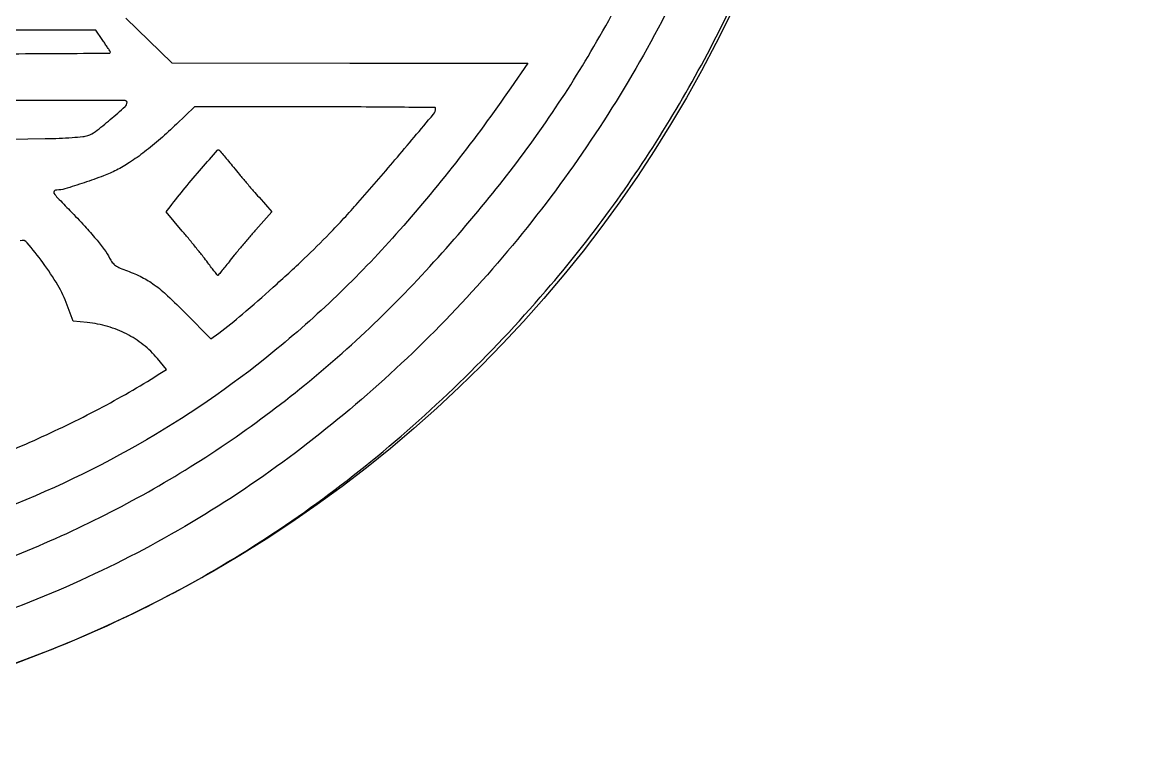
# Model space of a CAD drawing. Header units: millimetres. Extents: x 8 to 202, y 10 to 284.
# Drawn here: x 84.47 to 102.12, y 55.99 to 67.22 of the extents above; entities that cross this region are included whole.
import ezdxf

# ---------------------------------------------------------------- set-up
doc = ezdxf.new("R2010")
doc.units = ezdxf.units.MM
doc.layers.add('CUT', color=1, linetype='Continuous')
doc.layers.add('ENGRAVE', color=7, linetype='Continuous')

msp = doc.modelspace()

# ---------------------------------------------------------------- linework, layer by layer
at = {"layer": 'CUT'}
msp.add_circle((77.5, 76), 20, dxfattribs=at)
at = {"layer": 'ENGRAVE'}
for points in [[(22.924, 11.036, 0.000003), (45.118, 11.044, 0.000001), (67.428, 11.053, 0.198812)], [(83.243, 56.849, 0.05031), (86.75, 58.267, 0.050036), (89.919, 60.365, 0.045234), (92.727, 63.117, 0.039894), (94.588, 65.694, 0.039431), (96.023, 68.543, 0.039455), (96.993, 71.58, 0.040054), (97.468, 74.717, 0.015781), (97.494, 75.382, 0.005868), (97.489, 76.317, 0.00584), (97.463, 77.249, 0.016497), (97.416, 77.899, 0.033804), (96.881, 80.955, 0.038207), (95.951, 83.783, 0.038966), (94.623, 86.389, 0.038007), (92.896, 88.78, 0.042124), (90.351, 91.324, 0.044845), (87.465, 93.346, 0.045322), (84.295, 94.804, 0.044887)], [(84.012, 94.108, -0.032455), (86.114, 93.201, -0.031304), (88.107, 92.021, -0.041615), (90.826, 89.821, -0.044448), (93.077, 87.246, -0.045413), (94.797, 84.368, -0.047506), (95.939, 81.269, -0.022557), (96.386, 79.203, -0.025379), (96.624, 77.184, -0.026237), (96.651, 75.214, -0.028035), (96.469, 73.297, -0.050307), (95.533, 69.648, -0.047999), (93.877, 66.198, -0.047612), (91.579, 63.102, -0.04781), (88.739, 60.501, -0.054787), (85.376, 58.502, -0.053836), (81.64, 57.266, -0.052978)], [(83.111, 58.453, 0.044188), (85.935, 59.618, 0.044295), (88.504, 61.258, 0.042822), (90.776, 63.342, 0.014695), (91.769, 64.489, 0.018927), (92.609, 65.603, 0.019062), (93.358, 66.77, 0.015274), (94.076, 68.079, 0.040872), (95.134, 70.658, 0.0403), (95.765, 73.387, 0.039829), (95.955, 76.213, 0.037972), (95.701, 79.08, 0.021879), (95.272, 81.109, 0.027891), (94.692, 82.932, 0.028903), (93.934, 84.626, 0.026779), (92.967, 86.265, 0.055464), (90.413, 89.317, 0.053688), (87.223, 91.771, 0.053561), (83.577, 93.494, 0.054671)], [(84.284, 65.399), (84.827, 65.409, 0.005982), (85.044, 65.416, 0.007344), (85.246, 65.427, 0.006218), (85.415, 65.441, 0.051636), (85.49, 65.457, 0.089471), (85.61, 65.519, 0.010691), (85.842, 65.707, 0.006627), (86.076, 65.91, 0.213648), (86.106, 65.977, 0.414036), (86.078, 66.005, 0.000023), (82.045, 66.007, 0.000044), (78.034, 66.009, 0.142368)], [(86.089, 67.292), (86.448, 66.942), (86.807, 66.592), (89.59, 66.591), (92.373, 66.59), (92.107, 66.205, -0.030763), (90.31, 63.915, -0.039973), (88.385, 62.07, -0.041948), (86.273, 60.623, -0.040107), (83.918, 59.525, -0.009472)], [(83.607, 60.264, 0.01585), (84.651, 60.693, 0.015813), (85.67, 61.188, 0.018893), (86.594, 61.721), (86.724, 61.802), (86.581, 61.971, 0.04912), (86.358, 62.188, 0.049805), (86.098, 62.356, 0.048736), (85.805, 62.473, 0.043378), (85.483, 62.536), (85.263, 62.559), (85.171, 62.808, 0.044563), (85.022, 63.119, 0.024646), (84.79, 63.471, 0.016231), (84.546, 63.782, 0.309777), (84.433, 63.814, 0.117875)], [(90.966, 39.973, -0.000005), (92.194, 40.313, -0.000005), (93.41, 40.65, -0.000008)]]:
    msp.add_lwpolyline(points, format="xyb", dxfattribs=at)
for points in [[(69.277, 66.915), (69.136, 66.727), (77.503, 66.727, 0.00019), (81.9, 66.729, 0.001112), (84.213, 66.736, 0.000151), (85.828, 66.745, 0.588375), (85.842, 66.771, 0.00594), (85.826, 66.796, 0.000979), (85.794, 66.844, 0.001076), (85.756, 66.9, 0.000951), (85.716, 66.959), (85.618, 67.104), (77.517, 67.104), (69.417, 67.104)], [(86.88, 65.637, -0.012877), (86.627, 65.406, -0.015619), (86.379, 65.202, -0.017123), (86.145, 65.036, -0.0298), (85.939, 64.916, -0.026903), (85.738, 64.828, -0.009031), (85.435, 64.721, -0.006395), (85.133, 64.624, -0.074398), (85.01, 64.606, 0.180422), (84.968, 64.59, 0.370676), (84.963, 64.558, 0.049432), (85.02, 64.485, 0.002956), (85.213, 64.285, -0.006608), (85.443, 64.042, -0.012803), (85.619, 63.841, -0.01581), (85.75, 63.675, -0.037821), (85.832, 63.542, 0.046732), (85.875, 63.475, 0.070733), (85.925, 63.427, 0.053205), (85.996, 63.387, 0.016105), (86.112, 63.341, -0.03088), (86.339, 63.244, -0.040745), (86.531, 63.126, -0.030673), (86.739, 62.954, -0.009752), (87.026, 62.674), (87.416, 62.279), (87.539, 62.371, 0.015699), (87.909, 62.666, 0.006539), (88.389, 63.086, 0.006576), (88.875, 63.534, 0.010927), (89.271, 63.926, 0.011709), (89.716, 64.408, 0.004913), (90.294, 65.077, 0.001074), (90.896, 65.79, 0.176386), (90.93, 65.885, 0.410829), (90.922, 65.894, 0.000121), (90.376, 65.9, 0.001733), (89.767, 65.904, 0.001039), (89.044, 65.906), (87.158, 65.906)], [(87.771, 64.961, 0.002927), (87.862, 64.851, 0.00178), (87.97, 64.722, 0.001783), (88.079, 64.595, 0.003151), (88.17, 64.492), (88.37, 64.266), (88.118, 63.983, 0.003705), (88.01, 63.858, 0.002744), (87.892, 63.719, 0.002773), (87.781, 63.587, 0.006238), (87.7, 63.485, -0.002161), (87.635, 63.403, -0.003507), (87.579, 63.334, -0.000627), (87.53, 63.274, -0.224245), (87.525, 63.271, -0.228793), (87.52, 63.274, -0.000773), (87.476, 63.329, -0.003925), (87.427, 63.392, -0.002424), (87.369, 63.468, 0.006433), (87.296, 63.564, 0.002525), (87.191, 63.695, 0.002499), (87.077, 63.835, 0.003114), (86.969, 63.964), (86.716, 64.264), (86.779, 64.345, -0.00749), (87.015, 64.641, -0.006673), (87.269, 64.942, -0.001375), (87.52, 65.229, -0.442611), (87.547, 65.23, -0.014728), (87.563, 65.211, -0.000549), (87.622, 65.14, -0.000994), (87.692, 65.056, -0.000699)]]:
    msp.add_lwpolyline(points, format="xyb", close=True, dxfattribs=at)

doc.saveas('drawing.dxf')
